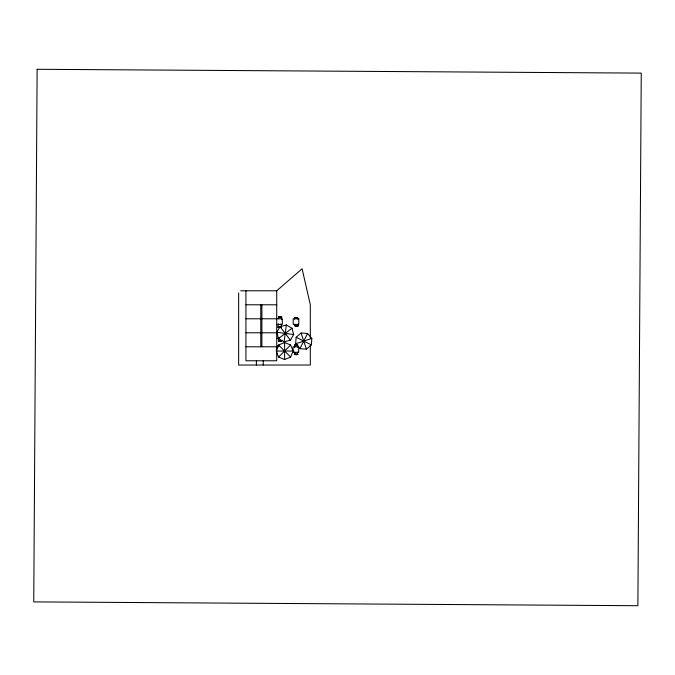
<?xml version="1.0" encoding="UTF-8"?>
<svg xmlns="http://www.w3.org/2000/svg" width="675" height="675" viewBox="0 0 675 675"><rect width="100%" height="100%" fill="white"/><g stroke="black" fill="none" stroke-linecap="round" stroke-linejoin="round"><path stroke-width="1.01" d="M295.667 343.752L296.139 337.255L301.075 333.003L307.572 333.475L311.825 338.411L311.352 344.9L306.416 349.161L299.919 348.68L295.667 343.752L311.825 338.411M284.099 341.845L286.369 324.979L291.997 328.244L293.667 334.538L290.402 340.175L284.099 341.845L278.471 338.572L276.801 332.277L280.066 326.649L286.369 324.979M276.379 350.376L278.606 345.009L284.622 342.52L290.638 345.009L293.136 351.034L290.638 357.05L284.622 359.539L278.606 357.05L276.472 351.894M299.919 348.68L307.572 333.475M278.463 318.727L279.197 317.056L279.813 317.031L278.817 317.377M278.48 323.949L278.024 325.637L278.758 327.308L279.374 327.333L278.387 327.08M280.69 327.038L281.399 325.637L280.952 323.949M278.783 337.559L278.336 339.247L279.07 340.917L279.686 340.942L278.691 340.689M294.418 319.157L295.152 317.486L295.768 317.461L294.773 317.807M295.186 325.51L297.456 325.949L298.19 324.27M296.595 344.908L297.211 345.102L295.304 344.933L294.57 347.515M297.582 354.248L296.595 354.594L297.202 354.569L297.945 351.987M278.606 357.05L290.638 345.009M240.705 290.79L276.725 290.79L302.105 268.777L310.314 304.788L310.314 338.023M278.471 338.572L291.997 328.244M281.104 317.056C282.336 317.351 279.88 317.604 281.483 317.208L280.488 317.031L281.129 317.495C283.804 316.769 276.497 316.769 279.18 317.495M297.43 317.807L296.443 317.461L297.076 317.925C299.759 317.199 292.452 317.199 295.127 317.925M297.076 317.756L297.793 317.647L294.418 317.706L295.127 317.756M278.387 327.156C279.99 326.759 277.526 327.012 278.758 327.308M295.169 325.628L295.751 325.51L295.169 325.789M294.815 325.721L298.19 325.721M294.815 325.789L298.19 325.89L297.473 325.51M278.691 340.597L279.273 340.478L278.691 340.765M278.336 340.698L281.711 340.698M279.045 340.478C276.37 341.204 283.677 341.204 280.994 340.478L280.361 340.942M279.248 345.33L278.016 345.743L279.366 345.398M279.248 345.499L278.016 345.642L278.724 345.693M297.498 344.9L294.57 344.984L295.287 345.372M294.57 345.153L297.498 345.06M297.591 345.254L297.008 345.372L297.591 345.085M294.924 354.248L296.595 354.426M295.279 354.299L294.57 354.409L297.945 354.35L297.228 354.299M295.912 354.426L295.279 354.13C292.596 354.856 299.911 354.856 297.228 354.13M295.152 317.486L294.789 317.925M297.835 325.713L296.84 325.974M297.456 325.949L297.818 325.51M281.357 340.689L279.686 340.774M280.977 340.917L281.348 340.478M278.75 345.423L278.378 345.862M295.304 344.933L294.95 345.372M294.924 345.161L295.92 344.908M297.202 354.569L297.565 354.13M281.129 317.326L281.838 317.216L278.463 317.275L279.18 317.326M278.741 326.869C275.822 327.637 283.922 327.417 278.024 327.088M278.024 327.147L278.741 327.038M278.336 340.757L279.045 340.647M297.008 345.203L297.945 345.262M280.665 327.139L280.049 327.333L280.665 327.308M279.366 345.558L278.176 345.862L278.952 345.693M245.928 304.788L276.725 304.788M279.813 317.199L280.488 317.199M279.408 317.326C276.328 317.528 283.956 317.528 280.901 317.326M295.768 317.63L296.443 317.63M295.355 317.756C292.275 317.95 299.902 317.959 296.848 317.756M245.928 318.786L282.319 318.786L282.319 324.38L276.725 324.38M295.751 325.671L294.992 325.51L297.835 325.628M281.222 326.869L278.201 326.869L278.969 327.038M281.222 327.038L280.462 326.869L281.045 327.08M245.928 332.783L276.725 332.783M276.725 338.377L279.526 338.377M279.273 340.647L278.513 340.478L281.357 340.597M294.924 345.254L297.768 345.203M245.928 346.781L278.589 346.781M276.109 351.034L293.136 351.034M295.507 354.299C292.452 354.097 300.08 354.097 297 354.299M295.169 325.713L296.165 325.974M276.801 332.277L293.667 334.538M297.473 325.671L298.19 325.789M280.69 326.869L281.399 326.978M280.994 340.647L281.711 340.757M294.57 345.094L295.287 345.203M297.059 317.486L297.413 317.925M295.304 354.569L294.941 354.13M297.253 325.671L297.835 325.789M280.766 340.647L281.357 340.765M294.924 345.085L295.515 345.203M278.37 345.743L278.952 345.862M296.139 337.255L311.352 344.9M278.606 345.009L290.638 357.05M280.066 326.649L290.402 340.175M297.076 317.925L297.793 319.157M294.815 324.27L295.532 325.51M281.129 317.495L281.838 319.638M297.236 345.372L297.945 347.515M295.279 354.13L294.57 351.987M301.075 333.003L306.416 349.161M310.314 345.296L310.314 365.032L238.655 365.032L238.655 292.882M284.622 342.52L284.622 359.539M278.918 317.014L278.843 317.495M278.707 340.478L278.783 340.959M276.725 290.79L276.725 360.779L245.928 360.779L245.928 290.79M263.199 360.779L263.199 365.032M261.883 304.788L261.883 346.781M260.769 304.788L260.769 346.781M256.373 360.779L256.373 365.032M37.125 69.289L33.75 601.889L637.883 605.711L641.25 73.111L37.125 69.289M284.47 350.882L284.774 351.186L284.47 350.882M298.78 318.786L293.186 318.786L293.186 324.38L298.78 324.38L298.78 318.786M298.713 346.781L293.119 346.781L293.119 352.375L298.713 352.375L298.713 346.781"/></g></svg>
